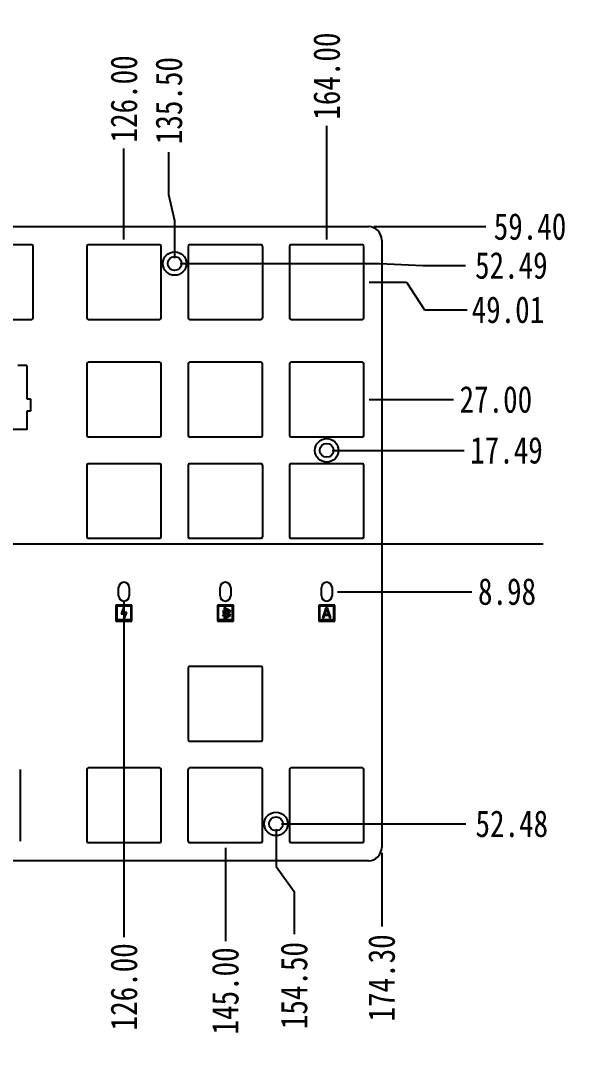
# Model space of a CAD drawing. Header units: millimetres. Extents: x 1786 to 2809, y 1192 to 1909.
# Drawn here: x 2169.8 to 2273.9, y 1413.3 to 1605.5 of the extents above; entities that cross this region are included whole.
import ezdxf

# ---------------------------------------------------------------- set-up
doc = ezdxf.new("R2010")
doc.units = ezdxf.units.MM
doc.header["$LTSCALE"] = 32.67
doc.header["$PDMODE"] = 3
doc.header["$PDSIZE"] = 0.3125
doc.layers.get('0').update_dxf_attribs({"linetype": 'CONTINUOUS'})
doc.layers.get('Defpoints').update_dxf_attribs({"linetype": 'CONTINUOUS'})
doc.layers.add('00_4_2_DXF_CONTINUOUS_LINE', color=7, linetype='CONTINUOUS')
doc.layers.add('图层1', color=7, linetype='CONTINUOUS')
doc.styles.get("Standard").update_dxf_attribs({"font": 'txt', "width": 0.8})
doc.dimstyles.get("Standard").update_dxf_attribs({"dimtxt": 0.15625, "dimasz": 0.1875, "dimexe": 0.125, "dimexo": 0.0625, "dimtad": 0, "dimtih": 1, "dimtoh": 1, "dimdsep": 46, "dimtxsty": 'Standard', "dimcen": 0.09, "dimazin": 2, "dimtp": 0.01, "dimtm": 0.01, "dimtfac": 1, "dimtofl": 0, "dimtmove": 0, "dimatfit": 3, "dimfxl": 1, "dimtolj": 1, "dimarcsym": 0})

# ---------------------------------------------------------------- blocks, each defined once
blk = doc.blocks.new('*D2')
at = {"layer": 'Defpoints', "color": 0, "transparency": 16777216}
for p in [(2063.24, 1507.46), (2237.54, 1450.56), (2237.54, 1435.75)]:
    blk.add_point(p, dxfattribs=at)
at = {"layer": '图层1', "color": 4, "lineweight": -2, "transparency": 16777216}
blk.add_line((2237.54, 1449.56), (2237.54, 1435.75), dxfattribs=at)
at = {"layer": '图层1', "color": 6, "transparency": 16777216, "insert": (2237.54, 1426.12), "char_height": 5, "attachment_point": 5, "rotation": 90}
blk.add_mtext('\\A1;174.30', dxfattribs=at)
blk = doc.blocks.new('*D12')
at = {"layer": 'Defpoints', "color": 0, "transparency": 16777216}
for p in [(2189.24, 1581.5), (2189.24, 1563.46), (2063.24, 1507.46)]:
    blk.add_point(p, dxfattribs=at)
at = {"layer": '图层1', "color": 4, "lineweight": -2, "transparency": 16777216}
blk.add_line((2189.24, 1564.46), (2189.24, 1581.5), dxfattribs=at)
at = {"layer": '图层1', "color": 6, "transparency": 16777216, "insert": (2189.24, 1590.8), "char_height": 5, "attachment_point": 5, "rotation": 90}
blk.add_mtext('\\A1;126.00', dxfattribs=at)
blk = doc.blocks.new('*D101')
at = {"layer": 'Defpoints', "color": 0, "transparency": 16777216}
for p in [(2197.67, 1580.85), (2198.74, 1559.96), (2063.24, 1507.46)]:
    blk.add_point(p, dxfattribs=at)
at = {"layer": '图层1', "color": 4, "lineweight": -2, "transparency": 16777216}
for p, q in [((2197.67, 1572.85), (2197.67, 1580.85)), ((2198.74, 1567.96), (2197.67, 1572.85)), ((2198.74, 1560.96), (2198.74, 1567.96))]:
    blk.add_line(p, q, dxfattribs=at)
at = {"layer": '图层1', "color": 6, "transparency": 16777216, "insert": (2197.67, 1590.48), "char_height": 5, "attachment_point": 5, "rotation": 90}
blk.add_mtext('\\A1;135.50', dxfattribs=at)
blk = doc.blocks.new('*D13')
at = {"layer": 'Defpoints', "color": 0, "transparency": 16777216}
for p in [(2227.24, 1585.78), (2227.24, 1563.46), (2063.24, 1507.46)]:
    blk.add_point(p, dxfattribs=at)
at = {"layer": '图层1', "color": 4, "lineweight": -2, "transparency": 16777216}
blk.add_line((2227.24, 1564.46), (2227.24, 1585.78), dxfattribs=at)
at = {"layer": '图层1', "color": 6, "transparency": 16777216, "insert": (2227.24, 1595.07), "char_height": 5, "attachment_point": 5, "rotation": 90}
blk.add_mtext('\\A1;164.00', dxfattribs=at)
blk = doc.blocks.new('*D35')
at = {"layer": 'Defpoints', "color": 0, "transparency": 16777216}
for p in [(2063.24, 1507.46), (2189.24, 1497.73), (2189.24, 1433.74)]:
    blk.add_point(p, dxfattribs=at)
at = {"layer": '图层1', "color": 4, "lineweight": -2, "transparency": 16777216}
blk.add_line((2189.24, 1496.73), (2189.24, 1433.74), dxfattribs=at)
at = {"layer": '图层1', "color": 6, "transparency": 16777216, "insert": (2189.24, 1424.45), "char_height": 5, "attachment_point": 5, "rotation": 90}
blk.add_mtext('\\A1;126.00', dxfattribs=at)
blk = doc.blocks.new('*D36')
at = {"layer": 'Defpoints', "color": 0, "transparency": 16777216}
for p in [(2063.24, 1507.46), (2208.24, 1451.48), (2208.24, 1432.98)]:
    blk.add_point(p, dxfattribs=at)
at = {"layer": '图层1', "color": 4, "lineweight": -2, "transparency": 16777216}
blk.add_line((2208.24, 1450.48), (2208.24, 1432.98), dxfattribs=at)
at = {"layer": '图层1', "color": 6, "transparency": 16777216, "insert": (2208.24, 1423.68), "char_height": 5, "attachment_point": 5, "rotation": 90}
blk.add_mtext('\\A1;145.00', dxfattribs=at)
blk = doc.blocks.new('*D37')
at = {"layer": 'Defpoints', "color": 0, "transparency": 16777216}
for p in [(2063.24, 1507.46), (2217.74, 1454.98), (2221.13, 1434.3)]:
    blk.add_point(p, dxfattribs=at)
at = {"layer": '图层1', "color": 4, "lineweight": -2, "transparency": 16777216}
for p, q in [((2217.74, 1453.98), (2217.74, 1446.98)), ((2217.74, 1446.98), (2221.13, 1442.3)), ((2221.13, 1442.3), (2221.13, 1434.3))]:
    blk.add_line(p, q, dxfattribs=at)
at = {"layer": '图层1', "color": 6, "transparency": 16777216, "insert": (2221.13, 1424.68), "char_height": 5, "attachment_point": 5, "rotation": 90}
blk.add_mtext('\\A1;154.50', dxfattribs=at)
blk = doc.blocks.new('*D41')
at = {"layer": 'Defpoints', "color": 0, "transparency": 16777216}
for p in [(2235.04, 1566.87), (2257.05, 1566.87), (2063.24, 1507.46)]:
    blk.add_point(p, dxfattribs=at)
at = {"layer": '图层1', "color": 4, "lineweight": -2, "transparency": 16777216}
blk.add_line((2236.04, 1566.87), (2257.05, 1566.87), dxfattribs=at)
at = {"layer": '图层1', "color": 6, "transparency": 16777216, "insert": (2265.34, 1566.87), "char_height": 5, "attachment_point": 5}
blk.add_mtext('\\A1;59.40', dxfattribs=at)
blk = doc.blocks.new('*D42')
at = {"layer": 'Defpoints', "color": 0, "transparency": 16777216}
for p in [(2234.22, 1556.47), (2253.58, 1551.28), (2063.24, 1507.46)]:
    blk.add_point(p, dxfattribs=at)
at = {"layer": '图层1', "color": 4, "lineweight": -2, "transparency": 16777216}
for p, q in [((2235.22, 1556.47), (2242.22, 1556.47)), ((2242.22, 1556.47), (2245.58, 1551.28)), ((2245.58, 1551.28), (2253.58, 1551.28))]:
    blk.add_line(p, q, dxfattribs=at)
at = {"layer": '图层1', "color": 6, "transparency": 16777216, "insert": (2261.2, 1551.28), "char_height": 5, "attachment_point": 5}
blk.add_mtext('\\A1;49.01', dxfattribs=at)
blk = doc.blocks.new('*D43')
at = {"layer": 'Defpoints', "color": 0, "transparency": 16777216}
for p in [(2234.22, 1534.47), (2250.99, 1534.47), (2063.24, 1507.46)]:
    blk.add_point(p, dxfattribs=at)
at = {"layer": '图层1', "color": 4, "lineweight": -2, "transparency": 16777216}
blk.add_line((2235.22, 1534.47), (2250.99, 1534.47), dxfattribs=at)
at = {"layer": '图层1', "color": 6, "transparency": 16777216, "insert": (2258.94, 1534.47), "char_height": 5, "attachment_point": 5}
blk.add_mtext('\\A1;27.00', dxfattribs=at)
blk = doc.blocks.new('*D44')
at = {"layer": 'Defpoints', "color": 0, "transparency": 16777216}
for p in [(2227.24, 1524.95), (2252.97, 1524.95), (2063.24, 1507.46)]:
    blk.add_point(p, dxfattribs=at)
at = {"layer": '图层1', "color": 4, "lineweight": -2, "transparency": 16777216}
blk.add_line((2228.24, 1524.95), (2252.97, 1524.95), dxfattribs=at)
at = {"layer": '图层1', "color": 6, "transparency": 16777216, "insert": (2260.93, 1524.95), "char_height": 5, "attachment_point": 5}
blk.add_mtext('\\A1;17.49', dxfattribs=at)
blk = doc.blocks.new('*D102')
at = {"layer": 'Defpoints', "color": 0, "transparency": 16777216}
for p in [(2198.74, 1559.96), (2253.22, 1559.58), (2063.24, 1507.46)]:
    blk.add_point(p, dxfattribs=at)
at = {"layer": '图层1', "color": 4, "lineweight": -2, "transparency": 16777216}
for p, q in [((2199.74, 1559.96), (2237.22, 1559.96)), ((2237.22, 1559.96), (2245.22, 1559.58)), ((2245.22, 1559.58), (2253.22, 1559.58))]:
    blk.add_line(p, q, dxfattribs=at)
at = {"layer": '图层1', "color": 6, "transparency": 16777216, "insert": (2261.84, 1559.58), "char_height": 5, "attachment_point": 5}
blk.add_mtext('\\A1;52.49', dxfattribs=at)
blk = doc.blocks.new('*D49')
at = {"layer": 'Defpoints', "color": 0, "transparency": 16777216}
for p in [(2063.24, 1507.46), (2228.24, 1498.48), (2254.41, 1498.48)]:
    blk.add_point(p, dxfattribs=at)
at = {"layer": '图层1', "color": 4, "lineweight": -2, "transparency": 16777216}
blk.add_line((2229.24, 1498.48), (2254.41, 1498.48), dxfattribs=at)
at = {"layer": '图层1', "color": 6, "transparency": 16777216, "insert": (2261.03, 1498.48), "char_height": 5, "attachment_point": 5}
blk.add_mtext('\\A1;8.98', dxfattribs=at)
blk = doc.blocks.new('*D50')
at = {"layer": 'Defpoints', "color": 0, "transparency": 16777216}
for p in [(2063.24, 1507.46), (2217.74, 1454.98), (2253.3, 1454.98)]:
    blk.add_point(p, dxfattribs=at)
at = {"layer": '图层1', "color": 4, "lineweight": -2, "transparency": 16777216}
blk.add_line((2218.74, 1454.98), (2253.3, 1454.98), dxfattribs=at)
at = {"layer": '图层1', "color": 6, "transparency": 16777216, "insert": (2261.92, 1454.98), "char_height": 5, "attachment_point": 5}
blk.add_mtext('\\A1;52.48', dxfattribs=at)

msp = doc.modelspace()

# ---------------------------------------------------------------- linework, layer by layer
at = {"color": 7, "linetype": 'Continuous'}
for p, q in [((1891.43999, 1566.86508), (2235.04099, 1566.86508)), ((2171.94099, 1563.45508), (2158.53099, 1563.45508)), ((2172.22099, 1549.76508), (2172.22099, 1563.17508)), ((2182.25099, 1563.17508), (2182.25099, 1549.76508)), ((2195.94099, 1563.45508), (2182.53099, 1563.45508)), ((2196.22099, 1549.76508), (2196.22099, 1563.17508)), ((2201.25099, 1563.17508), (2201.25099, 1549.76508)), ((2214.94099, 1563.45508), (2201.53099, 1563.45508)), ((2215.22099, 1563.17508), (2215.22099, 1549.76508)), ((2220.25099, 1563.17508), (2220.25099, 1549.76508)), ((2233.94099, 1563.45508), (2220.53099, 1563.45508)), ((2234.22099, 1549.76508), (2234.22099, 1563.17508)), ((2237.54099, 1564.36508), (2237.54099, 1450.56473)), ((2158.53099, 1549.48508), (2171.94099, 1549.48508)), ((2182.53099, 1549.48508), (2195.94099, 1549.48508)), ((2201.53099, 1549.48508), (2214.94099, 1549.48508)), ((2220.53099, 1549.48508), (2233.94099, 1549.48508)), ((2182.25099, 1541.17173), (2182.25099, 1527.76173)), ((2195.94099, 1541.45173), (2182.53099, 1541.45173)), ((2196.22099, 1527.76173), (2196.22099, 1541.17173)), ((2201.25099, 1541.17173), (2201.25099, 1527.76173)), ((2214.94099, 1541.45173), (2201.53099, 1541.45173)), ((2215.22099, 1527.76173), (2215.22099, 1541.17173)), ((2220.25099, 1541.17173), (2220.25099, 1527.76173)), ((2233.94099, 1541.45173), (2220.53099, 1541.45173)), ((2234.22099, 1527.76173), (2234.22099, 1541.17173)), ((2171.03599, 1534.61673), (2171.69099, 1534.61673)), ((2171.69099, 1534.61673), (2171.69099, 1532.31673)), ((2171.69099, 1532.31673), (2171.03599, 1532.31673)), ((2182.53099, 1527.48173), (2195.94099, 1527.48173)), ((2201.53099, 1527.48173), (2214.94099, 1527.48173)), ((2220.53099, 1527.48173), (2233.94099, 1527.48173)), ((2195.94099, 1522.45173), (2182.53099, 1522.45173)), ((2214.94099, 1522.45173), (2201.53099, 1522.45173)), ((2233.94099, 1522.45173), (2220.53099, 1522.45173)), ((2182.25099, 1522.17173), (2182.25099, 1508.76173)), ((2196.22099, 1508.76173), (2196.22099, 1522.17173)), ((2201.25099, 1522.17173), (2201.25099, 1508.76173)), ((2215.22099, 1522.17173), (2215.22099, 1508.76173)), ((2220.25099, 1522.17173), (2220.25099, 1508.76173)), ((2234.22099, 1508.76173), (2234.22099, 1522.17173)), ((2182.53099, 1508.48173), (2195.94099, 1508.48173)), ((2201.53099, 1508.48173), (2214.94099, 1508.48173)), ((2220.53099, 1508.48173), (2233.94099, 1508.48173)), ((2188.23599, 1497.73173), (2188.23599, 1499.23173)), ((2190.23599, 1499.23173), (2190.23599, 1497.73173)), ((2207.23599, 1497.73173), (2207.23599, 1499.23173)), ((2209.23599, 1499.23173), (2209.23599, 1497.73173)), ((2226.23599, 1497.73173), (2226.23599, 1499.23173)), ((2228.23599, 1499.23173), (2228.23599, 1497.73173)), ((2190.73599, 1495.98173), (2187.73599, 1495.98173)), ((2187.73599, 1495.98173), (2187.73599, 1492.98173)), ((2190.5275, 1495.76806), (2187.93484, 1495.76806)), ((2187.93484, 1493.17539), (2187.93484, 1495.76806)), ((2189.23117, 1495.66806), (2188.69006, 1494.35173)), ((2188.99364, 1494.55173), (2189.23117, 1495.66806)), ((2190.5275, 1495.76806), (2190.5275, 1493.17539)), ((2190.73599, 1492.98173), (2190.73599, 1495.98173)), ((2209.73599, 1495.98173), (2206.73599, 1495.98173)), ((2206.73599, 1495.98173), (2206.73599, 1492.98173)), ((2209.53232, 1495.76806), (2206.93965, 1495.76806)), ((2206.93965, 1493.17539), (2206.93965, 1495.76806)), ((2209.28153, 1494.82443), (2208.03599, 1495.54354)), ((2208.03599, 1495.54354), (2208.03599, 1494.79354)), ((2209.53232, 1495.76806), (2209.53232, 1493.17539)), ((2209.73599, 1492.98173), (2209.73599, 1495.98173)), ((2228.73599, 1495.98173), (2225.73599, 1495.98173)), ((2225.73599, 1495.98173), (2225.73599, 1492.98173)), ((2228.53232, 1495.76806), (2225.93965, 1495.76806)), ((2225.93965, 1493.17539), (2225.93965, 1495.76806)), ((2227.08932, 1495.42858), (2226.47599, 1493.58858)), ((2227.39599, 1495.42858), (2227.08932, 1495.42858)), ((2228.00932, 1493.58858), (2227.39599, 1495.42858)), ((2228.53232, 1495.76806), (2228.53232, 1493.17539)), ((2228.73599, 1492.98173), (2228.73599, 1495.98173)), ((2188.69006, 1494.35173), (2189.4687, 1494.35173)), ((2189.77228, 1494.55173), (2188.99364, 1494.55173)), ((2189.23117, 1493.23539), (2189.77228, 1494.55173)), ((2189.4687, 1494.35173), (2189.23117, 1493.23539)), ((2208.03599, 1494.33626), (2207.72499, 1494.1567)), ((2207.72499, 1494.1567), (2207.82499, 1493.9835)), ((2207.82499, 1494.91536), (2207.72706, 1494.74843)), ((2207.72706, 1494.74843), (2208.03599, 1494.5672)), ((2208.03599, 1494.79354), (2207.82499, 1494.91536)), ((2207.82499, 1493.9835), (2208.03599, 1494.10532)), ((2208.03599, 1494.5672), (2208.03599, 1494.33626)), ((2208.03599, 1494.10532), (2208.03599, 1493.35532)), ((2208.03599, 1493.35532), (2209.28153, 1494.07443)), ((2208.23599, 1495.20173), (2208.88551, 1494.82673)), ((2208.23599, 1493.70173), (2208.23599, 1495.20173)), ((2208.88386, 1494.06981), (2208.23599, 1493.70173)), ((2208.88551, 1494.82673), (2208.3336, 1494.50809)), ((2208.3336, 1494.50809), (2208.3336, 1494.39261)), ((2208.3336, 1494.39261), (2208.88386, 1494.06981)), ((2208.63201, 1494.44943), (2209.28153, 1494.82443)), ((2209.28153, 1494.07443), (2208.63201, 1494.44943)), ((2226.47599, 1493.58858), (2226.70599, 1493.58858)), ((2226.70599, 1493.58858), (2226.85932, 1494.05837)), ((2226.85932, 1494.05837), (2227.62599, 1494.05837)), ((2226.89766, 1494.21496), (2227.24266, 1495.27198)), ((2227.58766, 1494.21496), (2226.89766, 1494.21496)), ((2227.24266, 1495.27198), (2227.58766, 1494.21496)), ((2227.62599, 1494.05837), (2227.77932, 1493.58858)), ((2227.77932, 1493.58858), (2228.00932, 1493.58858)), ((2187.73599, 1492.98173), (2190.73599, 1492.98173)), ((2190.5275, 1493.17539), (2187.93484, 1493.17539)), ((2206.73599, 1492.98173), (2209.73599, 1492.98173)), ((2209.53232, 1493.17539), (2206.93965, 1493.17539)), ((2225.73599, 1492.98173), (2228.73599, 1492.98173)), ((2228.53232, 1493.17539), (2225.93965, 1493.17539)), ((2201.25099, 1484.17173), (2201.25099, 1470.76173)), ((2214.94099, 1484.45173), (2201.53099, 1484.45173)), ((2215.22099, 1470.76173), (2215.22099, 1484.17173)), ((2201.53099, 1470.48173), (2214.94099, 1470.48173)), ((2169.84599, 1451.76173), (2169.84599, 1465.17173)), ((2182.25099, 1465.17173), (2182.25099, 1451.76173)), ((2195.94099, 1465.45173), (2182.53099, 1465.45173)), ((2196.22099, 1451.76173), (2196.22099, 1465.17173)), ((2201.25099, 1451.76173), (2201.25099, 1465.17173)), ((2214.94099, 1465.45173), (2201.53099, 1465.45173)), ((2215.22099, 1451.76173), (2215.22099, 1465.17173)), ((2220.25099, 1465.17173), (2220.25099, 1451.76173)), ((2233.94099, 1465.45173), (2220.53099, 1465.45173)), ((2234.22099, 1451.76173), (2234.22099, 1465.17173)), ((2182.53099, 1451.48173), (2195.94099, 1451.48173)), ((2201.53099, 1451.48173), (2214.94099, 1451.48173)), ((2220.53099, 1451.48173), (2233.94099, 1451.48173)), ((2235.04099, 1448.06473), (1891.43999, 1448.06473))]:
    msp.add_line(p, q, dxfattribs=at)
for centre, radius in [((2198.73599, 1559.95508), 2.2), ((2198.73599, 1559.95508), 1.3), ((2227.23599, 1524.95173), 2.2), ((2227.23599, 1524.95173), 1.3), ((2217.73599, 1454.98173), 2.2), ((2217.73599, 1454.98173), 1.3)]:
    msp.add_circle(centre, radius, dxfattribs=at)
for centre, radius, start, end in [((2235.04099, 1564.36508), 2.5, 0, 90), ((2171.94099, 1563.17508), 0.28, 0, 90), ((2182.53099, 1563.17508), 0.28, 90, 180), ((2195.94099, 1563.17508), 0.28, 0, 90), ((2201.53099, 1563.17508), 0.28, 90, 180), ((2214.94099, 1563.17508), 0.28, 0, 90), ((2220.53099, 1563.17508), 0.28, 90, 180), ((2233.94099, 1563.17508), 0.28, 0, 90), ((2171.94099, 1549.76508), 0.28, 270, 0), ((2182.53099, 1549.76508), 0.28, 180, 270), ((2195.94099, 1549.76508), 0.28, 270, 0), ((2201.53099, 1549.76508), 0.28, 180, 270), ((2214.94099, 1549.76508), 0.28, 270, 0), ((2220.53099, 1549.76508), 0.28, 180, 270), ((2233.94099, 1549.76508), 0.28, 270, 0), ((2182.53099, 1541.17173), 0.28, 90, 180), ((2195.94099, 1541.17173), 0.28, 0, 90), ((2201.53099, 1541.17173), 0.28, 90, 180), ((2214.94099, 1541.17173), 0.28, 0, 90), ((2220.53099, 1541.17173), 0.28, 90, 180), ((2233.94099, 1541.17173), 0.28, 0, 90), ((2182.53099, 1527.76173), 0.28, 180, 270), ((2195.94099, 1527.76173), 0.28, 270, 0), ((2201.53099, 1527.76173), 0.28, 180, 270), ((2214.94099, 1527.76173), 0.28, 270, 0), ((2220.53099, 1527.76173), 0.28, 180, 270), ((2233.94099, 1527.76173), 0.28, 270, 0), ((2182.53099, 1522.17173), 0.28, 90, 180), ((2195.94099, 1522.17173), 0.28, 0, 90), ((2201.53099, 1522.17173), 0.28, 90, 180), ((2214.94099, 1522.17173), 0.28, 0, 90), ((2220.53099, 1522.17173), 0.28, 90, 180), ((2233.94099, 1522.17173), 0.28, 0, 90), ((2182.53099, 1508.76173), 0.28, 180, 270), ((2195.94099, 1508.76173), 0.28, 270, 0), ((2201.53099, 1508.76173), 0.28, 180, 270), ((2214.94099, 1508.76173), 0.28, 270, 0), ((2220.53099, 1508.76173), 0.28, 180, 270), ((2233.94099, 1508.76173), 0.28, 270, 0), ((2189.23599, 1499.23173), 1, 0, 180), ((2208.23599, 1499.23173), 1, 0, 180), ((2227.23599, 1499.23173), 1, 0, 180), ((2189.23599, 1497.73173), 1, 180, 0), ((2208.23599, 1497.73173), 1, 180, 0), ((2227.23599, 1497.73173), 1, 180, 0), ((2201.53099, 1484.17173), 0.28, 90, 180), ((2214.94099, 1484.17173), 0.28, 0, 90), ((2201.53099, 1470.76173), 0.28, 180, 270), ((2214.94099, 1470.76173), 0.28, 270, 0), ((2182.53099, 1465.17173), 0.28, 90, 180), ((2195.94099, 1465.17173), 0.28, 0, 90), ((2201.53099, 1465.17173), 0.28, 90, 180), ((2214.94099, 1465.17173), 0.28, 0, 90), ((2220.53099, 1465.17173), 0.28, 90, 180), ((2233.94099, 1465.17173), 0.28, 0, 90), ((2182.53099, 1451.76173), 0.28, 180, 270), ((2195.94099, 1451.76173), 0.28, 270, 0), ((2201.53099, 1451.76173), 0.28, 180, 270), ((2214.94099, 1451.76173), 0.28, 270, 0), ((2220.53099, 1451.76173), 0.28, 180, 270), ((2233.94099, 1451.76173), 0.28, 270, 0), ((2235.04099, 1450.56473), 2.5, 270, 0)]:
    msp.add_arc(centre, radius, start, end, dxfattribs=at)
at = {"layer": '00_4_2_DXF_CONTINUOUS_LINE', "color": 7, "linetype": 'Continuous'}
for radius in [2.2, 1.3]:
    msp.add_circle((2198.73599, 1559.95508), radius, dxfattribs=at)
at = {"layer": '图层1', "color": 1}
for p, q in [((2171.03599, 1540.86673), (2169.31599, 1540.86673)), ((2171.03599, 1540.86673), (2171.03599, 1534.61673)), ((2171.03599, 1532.31673), (2171.03599, 1528.81673)), ((2171.06099, 1528.86673), (2164.41099, 1528.86673))]:
    msp.add_line(p, q, dxfattribs=at)
at = {"layer": '图层1'}
msp.add_line((1860.76347, 1507.4649), (2267.79769, 1507.4649), dxfattribs=at)

# ---------------------------------------------------------------- dimensions: what is measured, and where the dimension line sits
for feature_location, offset, dtype, picture, middle in [((2227.23599, 1563.45508), (0, 22.3263), 1, '*D13', (2227.23599, 1595.07304)), ((2189.23599, 1563.45508), (0, 18.04853), 1, '*D12', (2189.23599, 1590.79528)), ((2198.73599, 1559.95508), (-1.064, 20.89805), 1, '*D101', (2197.67199, 1590.47813)), ((2235.04099, 1566.86508), (22.00853, 0), 0, '*D41', (2265.34118, 1566.86508)), ((2198.73599, 1559.95508), (54.48207, -0.37048), 0, '*D102', (2261.84306, 1559.5846)), ((2234.22099, 1556.47008), (19.35787, -5.18953), 0, '*D42', (2261.20386, 1551.28055)), ((2234.22099, 1534.46673), (16.7651, 0), 0, '*D43', (2258.94442, 1534.46673)), ((2227.23599, 1524.95173), (25.73874, 0), 0, '*D44', (2260.93307, 1524.95173)), ((2237.54099, 1450.56473), (0, -14.81483), 1, '*D2', (2237.54099, 1426.1249)), ((2189.23599, 1497.73173), (0, -63.99364), 1, '*D35', (2189.23599, 1424.44642)), ((2208.23599, 1451.48173), (0, -18.50519), 1, '*D36', (2208.23599, 1423.68487)), ((2217.73599, 1454.98173), (3.39249, -20.67796), 1, '*D37', (2221.12848, 1424.67877)), ((2228.23599, 1498.48173), (26.16978, 0), 0, '*D49', (2261.03077, 1498.48173)), ((2217.73599, 1454.98173), (35.55985, 0), 0, '*D50', (2261.92083, 1454.98173))]:
    dim = msp.add_ordinate_dim(feature_location=feature_location, offset=offset, dtype=dtype, origin=(2063.24049, 1507.4649), dimstyle='Standard', override={"dimtxt": 5, "dimasz": 4, "dimexe": 1, "dimexo": 1, "dimzin": 0, "dimcen": 1, "dimclrd": 4, "dimclre": 4, "dimclrt": 6, "dimadec": 0, "dimazin": 0, "dimtp": 0, "dimtm": 0, "dimtzin": 0}, dxfattribs=at)
    dim.commit()
    dim.dimension.update_dxf_attribs({"geometry": picture, "text_midpoint": middle})

doc.saveas('drawing.dxf')
